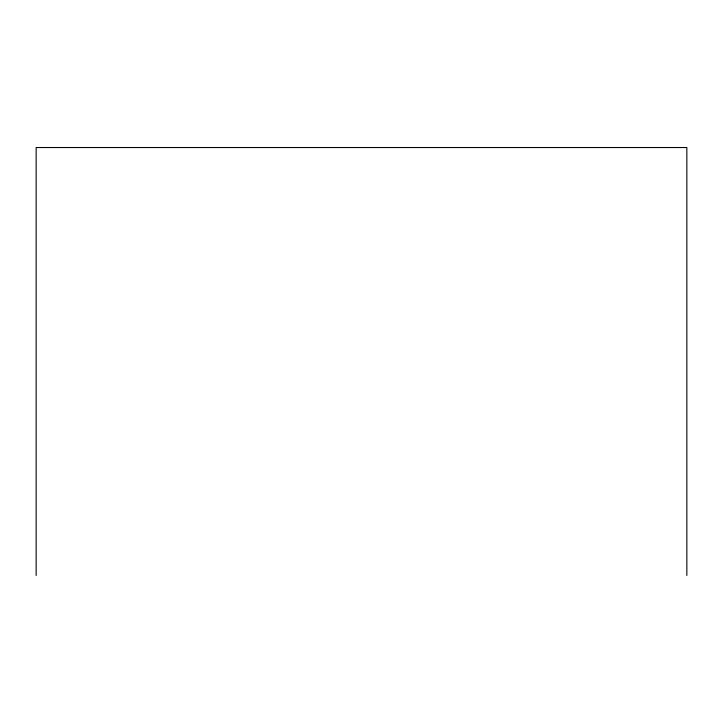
<?xml version="1.0" encoding="UTF-8"?>
<svg xmlns="http://www.w3.org/2000/svg" width="723" height="723" viewBox="0 0 723 723"><rect width="100%" height="100%" fill="white"/><g stroke="black" fill="none" stroke-linecap="round" stroke-linejoin="round"><path stroke-width="1.08" d="M686.85 575.472L686.85 147.528L36.15 147.528L36.15 575.472"/></g></svg>
